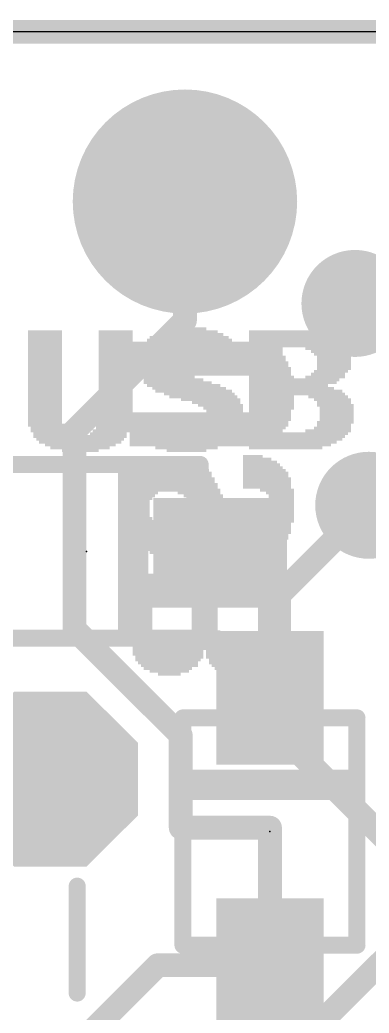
# Model space of a CAD drawing. Extents: x -0.1 to 35.6, y -0.1 to 17.9.
# Drawn here: x 5.12 to 7.73, y 10.44 to 17.87 of the extents above; entities that cross this region are included whole.
import ezdxf

# ---------------------------------------------------------------- set-up
doc = ezdxf.new("R2010")
doc.units = 0
for name, color, linetype in [('1', 12, 'CONTINUOUS'), ('16', 5, 'CONTINUOUS'), ('17', 110, 'CONTINUOUS'), ('18', 110, 'CONTINUOUS'), ('20', 53, 'CONTINUOUS'), ('200', 40, 'CONTINUOUS'), ('201', 6, 'CONTINUOUS'), ('21', 40, 'CONTINUOUS'), ('23', 40, 'CONTINUOUS')]:
    doc.layers.add(name, color=color, linetype=linetype)

# ---------------------------------------------------------------- blocks, each defined once
blk = doc.blocks.new('RECT')
blk.add_solid([(-0.5, -0.5), (0.5, -0.5), (-0.5, 0.5), (0.5, 0.5)])
blk = doc.blocks.new('ROUNDP')
at = {"const_width": 0.5}
blk.add_lwpolyline([(0, -0.25, 1), (0, 0.25, 1), (0, -0.25)], format="xyb", dxfattribs=at)
blk = doc.blocks.new('OCTAGONP')
at = {"const_width": 0.5}
blk.add_lwpolyline([(-0.25, -0.1036), (-0.25, 0.1036), (-0.1036, 0.25), (0.1036, 0.25), (0.25, 0.1036), (0.25, -0.1036), (0.1036, -0.25), (-0.1036, -0.25), (-0.25, -0.1036), (-0.25, 0.1036)], dxfattribs=at)
blk = doc.blocks.new('ROUNDV')
at = {"const_width": 0.5}
blk.add_lwpolyline([(0, -0.25, 1), (0, 0.25, 1), (0, -0.25)], format="xyb", dxfattribs=at)

msp = doc.modelspace()

# ---------------------------------------------------------------- linework, layer by layer
at = {"layer": '1', "const_width": 0.1778}
for points in [[(35.56, 17.78), (0, 17.78)], [(6.35, 16.51), (6.35, 15.621)], [(6.35, 15.621), (5.5245, 14.7955)], [(5.5245, 14.7955), (5.5245, 13.3126)], [(7.7231, 14.2384), (6.985, 13.5003)], [(6.985, 13.5222), (6.6134, 13.8938)], [(6.985, 12.7983), (6.985, 13.5222)], [(6.985, 12.7983), (6.985, 13.5003)], [(5.5245, 13.3126), (6.3183, 12.5188)], [(6.985, 12.7983), (6.985, 12.604)], [(8.5071, 11.0819), (6.985, 12.604)], [(6.3183, 12.5188), (6.3183, 11.827)], [(6.985, 11.827), (6.3183, 11.827)], [(6.985, 10.7983), (6.985, 11.827)], [(6.1468, 10.7983), (5.5385, 10.19)], [(6.985, 10.7983), (6.1468, 10.7983)]]:
    msp.add_lwpolyline(points, dxfattribs=at)
at = {"layer": '1', "const_width": 0.0889}
for points in [[(6.3945, 16.51, 1), (6.3056, 16.51)], [(6.3814, 15.5896, 1), (6.3186, 15.6524)], [(6.3056, 15.621, 1), (6.3945, 15.621)], [(5.569, 14.7955, 1), (5.4801, 14.7955)], [(5.4931, 14.8269, 1), (5.5559, 14.7641)], [(7.7545, 14.2069, 1), (7.6917, 14.2698)], [(6.6448, 13.9252, 1), (6.582, 13.8624)], [(7.0295, 13.5222, 1), (6.9405, 13.5222)], [(6.9536, 13.4908, 1), (7.0164, 13.5536)], [(7.0295, 13.5003, 1), (6.9405, 13.5003)], [(6.9536, 13.5317, 1), (7.0164, 13.4688)], [(5.5559, 13.344, 1), (5.4931, 13.2811)], [(5.4801, 13.3126, 1), (5.569, 13.3126)], [(7.0295, 12.7983, 1), (6.9405, 12.7983)], [(6.9405, 12.7983, 1), (7.0295, 12.7983)], [(6.9405, 12.7983, 1), (7.0295, 12.7983)], [(6.9405, 12.604, 1), (7.0295, 12.604)], [(7.0164, 12.6354, 1), (6.9536, 12.5726)], [(6.3628, 12.5188, 1), (6.2739, 12.5188)], [(6.2869, 12.4873, 1), (6.3497, 12.5502)], [(6.3183, 11.8714, 1), (6.3183, 11.7826)], [(7.0295, 11.827, 1), (6.9405, 11.827)], [(6.985, 11.7826, 1), (6.985, 11.8714)], [(6.2739, 11.827, 1), (6.3628, 11.827)], [(6.1468, 10.8428, 1), (6.1468, 10.7539)], [(6.1782, 10.7669, 1), (6.1154, 10.8297)], [(6.985, 10.7539, 1), (6.985, 10.8428)], [(6.9405, 10.7983, 1), (7.0295, 10.7983)]]:
    msp.add_lwpolyline(points, format="xyb", dxfattribs=at)
at = {"layer": '16', "const_width": 0.1778}
for points in [[(35.56, 17.78), (0, 17.78)], [(7.7628, 14.1986), (7.7231, 14.2384)], [(12.954, 14.1986), (7.7628, 14.1986)], [(7.8413, 10.8458), (5.9077, 8.9122)]]:
    msp.add_lwpolyline(points, dxfattribs=at)
at = {"layer": '16', "const_width": 0.0889}
for points in [[(7.7545, 14.2698, 1), (7.6917, 14.2069)], [(7.7628, 14.2431, 1), (7.7628, 14.1542)], [(7.7314, 14.1672, 1), (7.7943, 14.23)]]:
    msp.add_lwpolyline(points, format="xyb", dxfattribs=at)
at = {"layer": '20'}
msp.add_line((34.29, 17.78), (1.27, 17.78), dxfattribs=at)
at = {"layer": '21', "const_width": 0.127}
for points in [[(4.7634, 14.5438), (6.4634, 14.5438)], [(6.4634, 14.5438), (6.4634, 13.2438)], [(5.9134, 13.2938), (5.9134, 14.4938)], [(6.0134, 14.4938), (6.0134, 13.2938)], [(6.4634, 13.2438), (4.7634, 13.2438)], [(6.0134, 13.2938), (5.9134, 13.2938)], [(6.335, 10.9483), (6.335, 12.6483)], [(6.335, 12.6483), (7.635, 12.6483)], [(7.635, 12.6483), (7.635, 10.9483)], [(6.385, 12.1983), (7.585, 12.1983)], [(7.585, 12.1983), (7.585, 12.0983)], [(7.585, 12.0983), (6.385, 12.0983)], [(5.545, 11.39), (5.545, 10.59)], [(7.635, 10.9483), (6.335, 10.9483)]]:
    msp.add_lwpolyline(points, dxfattribs=at)
at = {"layer": '21', "const_width": 0.0635}
for points in [[(6.4951, 14.5438, 1), (6.4317, 14.5438)], [(6.4634, 14.5121, 1), (6.4634, 14.5756)], [(5.9451, 14.4938, 1), (5.8817, 14.4938)], [(6.0451, 14.4938, 1), (5.9817, 14.4938)], [(5.9134, 13.3256, 1), (5.9134, 13.2621)], [(5.8817, 13.2938, 1), (5.9451, 13.2938)], [(5.9817, 13.2938, 1), (6.0451, 13.2938)], [(6.0134, 13.2621, 1), (6.0134, 13.3256)], [(6.4634, 13.212, 1), (6.4634, 13.2756)], [(6.4317, 13.2438, 1), (6.4951, 13.2438)], [(6.335, 12.6801, 1), (6.335, 12.6166)], [(6.3667, 12.6483, 1), (6.3033, 12.6483)], [(7.6668, 12.6483, 1), (7.6033, 12.6483)], [(7.635, 12.6166, 1), (7.635, 12.6801)], [(6.385, 12.2301, 1), (6.385, 12.1665)], [(7.6167, 12.1983, 1), (7.5533, 12.1983)], [(7.585, 12.1665, 1), (7.585, 12.2301)], [(6.385, 12.1301, 1), (6.385, 12.0665)], [(7.5533, 12.0983, 1), (7.6167, 12.0983)], [(7.585, 12.0665, 1), (7.585, 12.1301)], [(5.5767, 11.39, 1), (5.5133, 11.39)], [(6.335, 10.9801, 1), (6.335, 10.9165)], [(7.635, 10.9165, 1), (7.635, 10.9801)], [(6.3033, 10.9483, 1), (6.3667, 10.9483)], [(7.6033, 10.9483, 1), (7.6668, 10.9483)], [(5.5133, 10.59, 1), (5.5767, 10.59)]]:
    msp.add_lwpolyline(points, format="xyb", dxfattribs=at)
at = {"layer": '23'}
for p in [(5.6134, 13.8938), (6.985, 11.7983)]:
    msp.add_point(p, dxfattribs=at)

# ---------------------------------------------------------------- block references
at = {"layer": '1', "yscale": 0.8}
msp.add_blockref('RECT', (6.6134, 13.8938), dxfattribs=at)
at = {"layer": '1', "yscale": 0.8, "rotation": 90}
for p in [(6.985, 12.7983), (6.985, 10.7983)]:
    msp.add_blockref('RECT', p, dxfattribs=at)
at = {"layer": '17', "rotation": 90}
for name, p, xscale, yscale in [('ROUNDP', (6.35, 16.51), 1.6764, 1.6764), ('ROUNDP', (6.35, 16.51), 1.6764, 1.6764), ('OCTAGONP', (5.345, 12.19), 1.308, 1.308), ('OCTAGONP', (5.345, 12.19), 1.308, 1.308)]:
    msp.add_blockref(name, p, dxfattribs=dict(at, xscale=xscale, yscale=yscale))
at = {"layer": '18', "xscale": 0.8001, "yscale": 0.8001}
for p in [(7.62, 15.748), (7.62, 15.748), (7.7231, 14.2384), (7.7231, 14.2384)]:
    msp.add_blockref('ROUNDV', p, dxfattribs=at)
at = {"layer": '200'}
for p, xscale, yscale in [((5.3035, 15.5363), 0.254, 0.0211), ((5.8318, 15.5363), 0.254, 0.0211), ((6.3818, 15.5363), 0.4242, 0.0211), ((6.383, 15.5575), 0.254, 0.0213), ((7.1018, 15.5363), 0.5486, 0.0211), ((5.3035, 15.5152), 0.254, 0.0211), ((5.3035, 15.494), 0.254, 0.0213), ((5.3035, 15.4728), 0.254, 0.0211), ((5.3035, 15.4517), 0.254, 0.0211), ((5.8318, 15.5152), 0.254, 0.0211), ((5.8318, 15.494), 0.254, 0.0213), ((5.8318, 15.4728), 0.254, 0.0211), ((5.8318, 15.4517), 0.254, 0.0211), ((6.3716, 15.4517), 0.6579, 0.0211), ((6.383, 15.4728), 0.635, 0.0211), ((6.3818, 15.494), 0.5918, 0.0213), ((6.383, 15.5152), 0.508, 0.0211), ((7.145, 15.5152), 0.635, 0.0211), ((7.1653, 15.494), 0.6756, 0.0213), ((7.1869, 15.4517), 0.7188, 0.0211), ((7.1768, 15.4728), 0.6985, 0.0211), ((5.3035, 15.4305), 0.254, 0.0213), ((5.3035, 15.4093), 0.254, 0.0211), ((5.3035, 15.3882), 0.254, 0.0211), ((5.8318, 15.4305), 0.254, 0.0213), ((5.8318, 15.4093), 0.254, 0.0211), ((5.8318, 15.3882), 0.254, 0.0211), ((6.1709, 15.4305), 0.2972, 0.0213), ((6.1493, 15.4093), 0.254, 0.0211), ((6.1493, 15.3882), 0.254, 0.0211), ((6.5837, 15.4305), 0.2743, 0.0213), ((6.604, 15.4093), 0.2337, 0.0211), ((6.6142, 15.3882), 0.254, 0.0211), ((7.1971, 15.4305), 0.7391, 0.0213), ((6.9533, 15.4093), 0.2515, 0.0211), ((6.9533, 15.3882), 0.2515, 0.0211), ((7.4079, 15.4093), 0.3175, 0.0211), ((7.4409, 15.3882), 0.2972, 0.0211), ((5.3035, 15.367), 0.254, 0.0213), ((5.3035, 15.3458), 0.254, 0.0211), ((5.3035, 15.3247), 0.254, 0.0211), ((5.3035, 15.3035), 0.254, 0.0213), ((5.8318, 15.367), 0.254, 0.0213), ((5.8318, 15.3458), 0.254, 0.0211), ((5.8318, 15.3247), 0.254, 0.0211), ((5.8318, 15.3035), 0.254, 0.0213), ((6.129, 15.367), 0.254, 0.0213), ((6.129, 15.3458), 0.254, 0.0211), ((6.129, 15.3247), 0.254, 0.0211), ((6.129, 15.3035), 0.254, 0.0213), ((6.6256, 15.367), 0.2311, 0.0213), ((6.6256, 15.3458), 0.2311, 0.0211), ((6.6256, 15.3247), 0.2311, 0.0211), ((6.9533, 15.367), 0.2515, 0.0213), ((6.9533, 15.3458), 0.2515, 0.0211), ((6.9533, 15.3247), 0.2515, 0.0211), ((6.9533, 15.3035), 0.2515, 0.0213), ((7.4511, 15.367), 0.2769, 0.0213), ((7.4625, 15.3458), 0.254, 0.0211), ((7.4625, 15.3247), 0.254, 0.0211), ((7.4625, 15.3035), 0.254, 0.0213), ((5.3035, 15.2823), 0.254, 0.0211), ((5.3035, 15.2612), 0.254, 0.0211), ((5.3035, 15.24), 0.254, 0.0213), ((5.3035, 15.2188), 0.254, 0.0211), ((5.8318, 15.2823), 0.254, 0.0211), ((5.8318, 15.2612), 0.254, 0.0211), ((5.8318, 15.24), 0.254, 0.0213), ((5.8318, 15.2188), 0.254, 0.0211), ((6.1392, 15.2823), 0.2743, 0.0211), ((6.1392, 15.2612), 0.2743, 0.0211), ((6.1608, 15.24), 0.3175, 0.0213), ((6.1913, 15.2188), 0.3378, 0.0211), ((6.9533, 15.2823), 0.2515, 0.0211), ((6.9533, 15.2612), 0.2515, 0.0211), ((6.9533, 15.24), 0.2515, 0.0213), ((6.9533, 15.2188), 0.2515, 0.0211), ((7.4193, 15.2188), 0.254, 0.0211), ((7.4397, 15.24), 0.254, 0.0213), ((7.4625, 15.2823), 0.254, 0.0211), ((7.4625, 15.2612), 0.254, 0.0211), ((5.3035, 15.1977), 0.254, 0.0211), ((5.3035, 15.1765), 0.254, 0.0213), ((5.3035, 15.1553), 0.254, 0.0211), ((5.8318, 15.1977), 0.254, 0.0211), ((5.8318, 15.1765), 0.254, 0.0213), ((5.8318, 15.1553), 0.254, 0.0211), ((6.223, 15.1977), 0.4013, 0.0211), ((6.2649, 15.1765), 0.4445, 0.0213), ((6.2967, 15.1553), 0.508, 0.0211), ((6.9533, 15.1977), 0.2515, 0.0211), ((7.1653, 15.1765), 0.6756, 0.0213), ((7.1552, 15.1553), 0.6553, 0.0211), ((7.3978, 15.1977), 0.2972, 0.0211), ((5.3035, 15.1342), 0.254, 0.0211), ((5.3035, 15.113), 0.254, 0.0213), ((5.3035, 15.0918), 0.254, 0.0211), ((5.3035, 15.0707), 0.254, 0.0211), ((5.8318, 15.1342), 0.254, 0.0211), ((5.8318, 15.113), 0.254, 0.0213), ((5.8318, 15.0918), 0.254, 0.0211), ((5.8318, 15.0707), 0.254, 0.0211), ((6.3398, 15.1342), 0.5486, 0.0211), ((6.3818, 15.113), 0.5512, 0.0213), ((6.4148, 15.0918), 0.5715, 0.0211), ((6.4567, 15.0707), 0.5283, 0.0211), ((7.1234, 15.1342), 0.5918, 0.0211), ((7.145, 15.113), 0.635, 0.0213), ((7.1869, 15.0707), 0.7188, 0.0211), ((7.1768, 15.0918), 0.6985, 0.0211), ((5.3035, 15.0495), 0.254, 0.0213), ((5.3035, 15.0283), 0.254, 0.0211), ((5.3035, 15.0072), 0.254, 0.0211), ((5.8318, 15.0495), 0.254, 0.0213), ((5.8318, 15.0283), 0.254, 0.0211), ((5.8318, 15.0072), 0.254, 0.0211), ((6.4872, 15.0495), 0.508, 0.0213), ((6.5418, 15.0283), 0.4445, 0.0211), ((6.5837, 15.0072), 0.3607, 0.0211), ((6.9533, 15.0495), 0.2515, 0.0213), ((6.9533, 15.0283), 0.2515, 0.0211), ((6.9533, 15.0072), 0.2515, 0.0211), ((7.4193, 15.0495), 0.2946, 0.0213), ((7.4511, 15.0283), 0.2769, 0.0211), ((7.4625, 15.0072), 0.254, 0.0211), ((5.3035, 14.986), 0.254, 0.0213), ((5.3035, 14.9648), 0.254, 0.0211), ((5.3035, 14.9437), 0.254, 0.0211), ((5.3035, 14.9225), 0.254, 0.0213), ((5.8318, 14.986), 0.254, 0.0213), ((5.8318, 14.9648), 0.254, 0.0211), ((5.8318, 14.9437), 0.254, 0.0211), ((5.8318, 14.9225), 0.254, 0.0213), ((6.1062, 14.9225), 0.254, 0.0213), ((6.6154, 14.986), 0.3378, 0.0213), ((6.6358, 14.9648), 0.2972, 0.0211), ((6.6472, 14.9437), 0.2743, 0.0211), ((6.6573, 14.9225), 0.254, 0.0213), ((6.9533, 14.986), 0.2515, 0.0213), ((6.9533, 14.9648), 0.2515, 0.0211), ((6.9533, 14.9437), 0.2515, 0.0211), ((6.9533, 14.9225), 0.2515, 0.0213), ((7.4727, 14.986), 0.2743, 0.0213), ((7.4828, 14.9648), 0.254, 0.0211), ((7.4828, 14.9437), 0.254, 0.0211), ((7.4828, 14.9225), 0.254, 0.0213), ((5.3035, 14.9013), 0.254, 0.0211), ((5.3035, 14.8802), 0.254, 0.0211), ((5.3035, 14.859), 0.254, 0.0213), ((5.8318, 14.9013), 0.254, 0.0211), ((5.8318, 14.8802), 0.254, 0.0211), ((5.8318, 14.859), 0.254, 0.0213), ((6.1062, 14.9013), 0.254, 0.0211), ((6.1062, 14.8802), 0.254, 0.0211), ((6.1062, 14.859), 0.254, 0.0213), ((6.6573, 14.9013), 0.254, 0.0211), ((6.6573, 14.8802), 0.254, 0.0211), ((6.6573, 14.859), 0.254, 0.0213), ((6.9533, 14.9013), 0.2515, 0.0211), ((6.9533, 14.8802), 0.2515, 0.0211), ((6.9533, 14.859), 0.2515, 0.0213), ((7.4727, 14.859), 0.2743, 0.0213), ((7.4828, 14.9013), 0.254, 0.0211), ((7.4828, 14.8802), 0.254, 0.0211), ((5.3137, 14.8378), 0.2743, 0.0211), ((5.3238, 14.8167), 0.254, 0.0211), ((5.334, 14.7955), 0.2743, 0.0213), ((5.3556, 14.7743), 0.2769, 0.0211), ((5.7785, 14.7743), 0.2743, 0.0211), ((5.8001, 14.7955), 0.2769, 0.0213), ((5.8217, 14.8378), 0.2743, 0.0211), ((5.8115, 14.8167), 0.254, 0.0211), ((6.1062, 14.8378), 0.254, 0.0211), ((6.1176, 14.8167), 0.2769, 0.0211), ((6.1392, 14.7955), 0.2743, 0.0213), ((6.1608, 14.7743), 0.3175, 0.0211), ((6.5938, 14.7743), 0.2946, 0.0211), ((6.6256, 14.7955), 0.2769, 0.0213), ((6.637, 14.8167), 0.254, 0.0211), ((6.6573, 14.8378), 0.254, 0.0211), ((6.9533, 14.8378), 0.2515, 0.0211), ((6.9533, 14.8167), 0.2515, 0.0211), ((6.9533, 14.7955), 0.2515, 0.0213), ((7.1971, 14.7743), 0.7391, 0.0211), ((7.4193, 14.7955), 0.3404, 0.0213), ((7.4511, 14.8167), 0.2769, 0.0211), ((7.4625, 14.8378), 0.254, 0.0211), ((5.5664, 14.7532), 0.6985, 0.0211), ((5.5677, 14.732), 0.6553, 0.0213), ((5.5677, 14.7108), 0.6147, 0.0211), ((6.3818, 14.7532), 0.7188, 0.0211), ((6.3818, 14.732), 0.6782, 0.0213), ((6.3716, 14.7108), 0.6121, 0.0211), ((7.1869, 14.7532), 0.7188, 0.0211), ((7.1552, 14.7108), 0.6553, 0.0211), ((7.1768, 14.732), 0.6985, 0.0213), ((5.5677, 14.6897), 0.5283, 0.0211), ((5.5664, 14.6685), 0.4445, 0.0213), ((5.5677, 14.6473), 0.2743, 0.0211), ((6.3716, 14.6897), 0.5715, 0.0211), ((6.3614, 14.6685), 0.4648, 0.0213), ((6.3614, 14.6473), 0.2972, 0.0211), ((7.1018, 14.6685), 0.5486, 0.0213), ((7.1336, 14.6897), 0.6121, 0.0211)]:
    msp.add_blockref('RECT', p, dxfattribs=dict(at, xscale=xscale, yscale=yscale))
at = {"layer": '201', "rotation": 180}
for p, xscale, yscale in [((6.4237, 15.4517), 0.9754, 0.0211), ((6.4554, 15.4305), 1.0389, 0.0213), ((6.4757, 15.4093), 1.0795, 0.0211), ((6.4973, 15.3882), 1.1227, 0.0211), ((6.5075, 15.367), 1.143, 0.0213), ((6.5189, 15.3458), 1.1659, 0.0211), ((6.5189, 15.3247), 1.1659, 0.0211), ((6.5291, 15.3035), 1.1862, 0.0213), ((6.5291, 15.2823), 1.1862, 0.0211), ((6.5392, 15.2612), 1.2065, 0.0211), ((6.5392, 15.24), 1.2065, 0.0213), ((6.5392, 15.2188), 1.2065, 0.0211), ((7.0269, 15.1977), 0.2769, 0.0211), ((7.0599, 15.1765), 0.2108, 0.0213), ((7.0701, 15.1553), 0.1905, 0.0211), ((7.0701, 15.1342), 0.1905, 0.0211), ((7.0803, 15.113), 0.1702, 0.0213), ((7.0803, 15.0918), 0.1702, 0.0211), ((7.0803, 15.0707), 0.1702, 0.0211), ((7.0701, 15.0072), 0.1905, 0.0211), ((7.0803, 15.0495), 0.1702, 0.0213), ((7.0803, 15.0283), 0.1702, 0.0211), ((6.5392, 14.9225), 1.2065, 0.0213), ((7.0155, 14.9437), 0.254, 0.0211), ((7.0599, 14.9648), 0.2108, 0.0211), ((7.0701, 14.986), 0.1905, 0.0213), ((6.5392, 14.9013), 1.2065, 0.0211), ((6.5392, 14.8802), 1.2065, 0.0211), ((6.5291, 14.859), 1.1862, 0.0213), ((6.5291, 14.8378), 1.1862, 0.0211), ((6.5189, 14.8167), 1.1659, 0.0211), ((6.5075, 14.7955), 1.143, 0.0213), ((6.4973, 14.7743), 1.1227, 0.0211), ((6.4872, 14.7532), 1.1024, 0.0211), ((6.4757, 14.732), 1.0795, 0.0213), ((6.4554, 14.7108), 1.0389, 0.0211), ((6.4122, 14.6897), 0.9525, 0.0211), ((6.2763, 14.5627), 0.3404, 0.0211), ((6.2751, 14.5838), 0.2108, 0.0211), ((6.858, 14.605), 0.1473, 0.0213), ((6.9113, 14.5627), 0.254, 0.0211), ((6.8898, 14.5838), 0.2108, 0.0211), ((6.2649, 14.478), 0.5715, 0.0213), ((6.2649, 14.4992), 0.5309, 0.0211), ((6.2649, 14.5203), 0.4851, 0.0211), ((6.2649, 14.5415), 0.4039, 0.0213), ((6.9215, 14.5415), 0.2743, 0.0213), ((6.9431, 14.4992), 0.3175, 0.0211), ((6.9317, 14.5203), 0.2946, 0.0211), ((6.9533, 14.478), 0.3378, 0.0213), ((6.2649, 14.4357), 0.6121, 0.0211), ((6.2649, 14.4145), 0.6121, 0.0213), ((6.2649, 14.4568), 0.5715, 0.0211), ((6.9634, 14.4357), 0.3581, 0.0211), ((6.9634, 14.4145), 0.3581, 0.0213), ((6.9533, 14.4568), 0.3378, 0.0211), ((6.0325, 14.3298), 0.2337, 0.0211), ((6.2649, 14.3933), 0.6579, 0.0211), ((6.2649, 14.3722), 0.6579, 0.0211), ((6.2751, 14.351), 0.6782, 0.0213), ((6.4554, 14.3298), 0.3175, 0.0211), ((6.9634, 14.3933), 0.3581, 0.0211), ((6.9634, 14.3722), 0.3581, 0.0211), ((7.0383, 14.351), 0.254, 0.0213), ((7.0599, 14.3298), 0.2108, 0.0211), ((6.0211, 14.3087), 0.2108, 0.0211), ((6.0109, 14.2875), 0.1905, 0.0213), ((6.0008, 14.2663), 0.1702, 0.0211), ((6.4872, 14.3087), 0.2946, 0.0211), ((6.4973, 14.2875), 0.2743, 0.0213), ((6.4973, 14.2663), 0.2743, 0.0211), ((7.0701, 14.3087), 0.1905, 0.0211), ((7.0701, 14.2875), 0.1905, 0.0213), ((7.0803, 14.2663), 0.1702, 0.0211), ((6.0008, 14.2452), 0.1702, 0.0211), ((6.0008, 14.224), 0.1702, 0.0213), ((6.0008, 14.2028), 0.1702, 0.0211), ((6.0008, 14.1817), 0.1702, 0.0211), ((6.5189, 14.2452), 0.2769, 0.0211), ((6.5189, 14.224), 0.2769, 0.0213), ((6.5405, 14.2028), 0.2743, 0.0211), ((6.5405, 14.1817), 0.2743, 0.0211), ((7.0803, 14.2452), 0.1702, 0.0211), ((7.0803, 14.224), 0.1702, 0.0213), ((7.0803, 14.2028), 0.1702, 0.0211), ((7.0803, 14.1817), 0.1702, 0.0211), ((6.0008, 14.1605), 0.1702, 0.0213), ((6.0109, 14.1393), 0.1905, 0.0211), ((6.0211, 14.1182), 0.2108, 0.0211), ((6.5507, 14.1605), 0.254, 0.0213), ((6.5621, 14.1393), 0.2769, 0.0211), ((6.5837, 14.1182), 0.2743, 0.0211), ((7.0701, 14.1393), 0.1905, 0.0211), ((7.0701, 14.1182), 0.1905, 0.0211), ((7.0803, 14.1605), 0.1702, 0.0213), ((6.0947, 14.0758), 0.3175, 0.0211), ((6.0947, 14.0547), 0.3175, 0.0211), ((6.0947, 14.0335), 0.3175, 0.0213), ((6.0528, 14.097), 0.2337, 0.0213), ((6.5938, 14.097), 0.2946, 0.0213), ((6.6256, 14.0758), 0.3175, 0.0211), ((6.8047, 14.0547), 0.6756, 0.0211), ((6.8047, 14.0335), 0.6756, 0.0213), ((7.0269, 14.0758), 0.2311, 0.0211), ((7.0485, 14.097), 0.188, 0.0213), ((6.1062, 14.0123), 0.2946, 0.0211), ((6.1062, 13.9912), 0.2946, 0.0211), ((6.1163, 13.97), 0.2743, 0.0213), ((6.8047, 14.0123), 0.635, 0.0211), ((6.8047, 13.9912), 0.635, 0.0211), ((6.8047, 13.97), 0.5944, 0.0213), ((6.1265, 13.9488), 0.254, 0.0211), ((6.1379, 13.9277), 0.2311, 0.0211), ((6.1481, 13.9065), 0.2108, 0.0213), ((6.1697, 13.8853), 0.1676, 0.0211), ((6.8161, 13.9488), 0.5715, 0.0211), ((6.8047, 13.9277), 0.5486, 0.0211), ((6.8047, 13.9065), 0.508, 0.0213), ((6.8047, 13.8853), 0.4674, 0.0211), ((6.19, 13.8642), 0.127, 0.0211), ((6.8047, 13.8642), 0.4216, 0.0211), ((6.8047, 13.843), 0.3404, 0.0213), ((6.8059, 13.8218), 0.2108, 0.0211), ((6.5392, 13.716), 1.2065, 0.0213), ((6.5392, 13.6948), 1.2065, 0.0211), ((6.5392, 13.6737), 1.2065, 0.0211), ((6.5392, 13.6525), 1.2065, 0.0213), ((6.5392, 13.6313), 1.2065, 0.0211), ((6.5392, 13.6102), 1.2065, 0.0211), ((6.5392, 13.589), 1.2065, 0.0213), ((6.5392, 13.5678), 1.2065, 0.0211), ((6.5392, 13.5467), 1.2065, 0.0211), ((6.5392, 13.5255), 1.2065, 0.0213), ((6.5392, 13.5043), 1.2065, 0.0211), ((6.5392, 13.4832), 1.2065, 0.0211), ((6.0211, 13.462), 0.1702, 0.0213), ((6.0211, 13.4408), 0.1702, 0.0211), ((6.5088, 13.462), 0.1702, 0.0213), ((6.5088, 13.4408), 0.1702, 0.0211), ((7.0587, 13.462), 0.1676, 0.0213), ((7.0587, 13.4408), 0.1676, 0.0211), ((6.0211, 13.4197), 0.1702, 0.0211), ((6.0211, 13.3985), 0.1702, 0.0213), ((6.0211, 13.3773), 0.1702, 0.0211), ((6.5088, 13.4197), 0.1702, 0.0211), ((6.5088, 13.3985), 0.1702, 0.0213), ((6.5088, 13.3773), 0.1702, 0.0211), ((7.0587, 13.4197), 0.1676, 0.0211), ((7.0587, 13.3985), 0.1676, 0.0213), ((7.0587, 13.3773), 0.1676, 0.0211), ((6.0211, 13.3562), 0.1702, 0.0211), ((6.0211, 13.335), 0.1702, 0.0213), ((6.0211, 13.3138), 0.1702, 0.0211), ((6.0312, 13.2927), 0.1905, 0.0211), ((6.4986, 13.3138), 0.1905, 0.0211), ((6.5088, 13.2927), 0.2108, 0.0211), ((6.5088, 13.3562), 0.1702, 0.0211), ((6.5088, 13.335), 0.1702, 0.0213), ((7.0485, 13.2927), 0.188, 0.0211), ((7.0587, 13.3562), 0.1676, 0.0211), ((7.0587, 13.335), 0.1676, 0.0213), ((7.0587, 13.3138), 0.1676, 0.0211), ((6.0312, 13.2715), 0.1905, 0.0213), ((6.0427, 13.2503), 0.2134, 0.0211), ((6.063, 13.2292), 0.254, 0.0211), ((6.4986, 13.2292), 0.3175, 0.0211), ((6.5075, 13.2503), 0.254, 0.0211), ((6.5088, 13.2715), 0.2108, 0.0213), ((7.0269, 13.2292), 0.2311, 0.0211), ((7.0371, 13.2503), 0.2108, 0.0211), ((7.0485, 13.2715), 0.188, 0.0213), ((6.3182, 13.208), 0.7645, 0.0213), ((6.5405, 13.1868), 1.1633, 0.0211), ((6.5405, 13.1657), 1.1633, 0.0211), ((6.223, 13.1445), 0.5283, 0.0213), ((6.8148, 13.1445), 0.6147, 0.0213), ((7.0053, 13.208), 0.2743, 0.0213), ((6.223, 13.1233), 0.5283, 0.0211), ((6.223, 13.081), 0.4877, 0.0213), ((6.2332, 13.1022), 0.508, 0.0211), ((6.8047, 13.1233), 0.5944, 0.0211), ((6.8047, 13.1022), 0.5944, 0.0211), ((6.8047, 13.081), 0.5486, 0.0213), ((6.223, 13.0598), 0.447, 0.0211), ((6.2344, 13.0387), 0.4242, 0.0211), ((6.223, 13.0175), 0.3607, 0.0213), ((6.2332, 12.9963), 0.2946, 0.0211), ((6.7945, 13.0598), 0.5283, 0.0211), ((6.8047, 13.0387), 0.508, 0.0211), ((6.8047, 13.0175), 0.4674, 0.0213), ((6.7945, 12.9963), 0.4013, 0.0211), ((6.2332, 12.9752), 0.1676, 0.0211), ((6.7945, 12.9752), 0.32, 0.0211), ((6.7945, 12.954), 0.188, 0.0213)]:
    msp.add_blockref('RECT', p, dxfattribs=dict(at, xscale=xscale, yscale=yscale))

doc.saveas('drawing.dxf')
